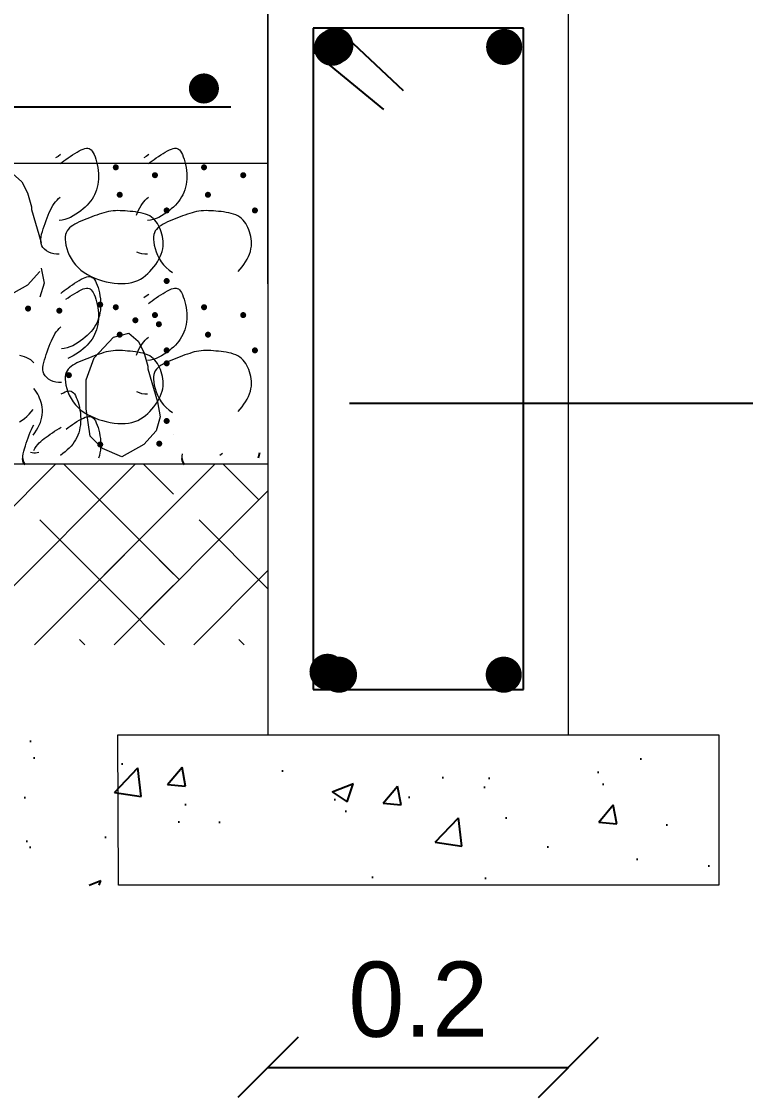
# Model space of a CAD drawing. Extents: x -6361 to -6309, y 575 to 701.
# Drawn here: x -6328.309 to -6325.901, y 651.516 to 655.094 of the extents above; entities that cross this region are included whole.
import ezdxf

# ---------------------------------------------------------------- set-up
doc = ezdxf.new("R2010")
doc.units = 0
doc.header["$MEASUREMENT"] = 0
doc.linetypes.add('CENTER', pattern=[2, 1.25, -0.25, 0.25, -0.25])
doc.layers.get('0').update_dxf_attribs({"linetype": 'CONTINUOUS'})
doc.layers.get('DEFPOINTS').update_dxf_attribs({"linetype": 'CONTINUOUS'})
for name, color, linetype in [('025', 7, 'CONTINUOUS'), ('04', 1, 'CONTINUOUS'), ('COLUMN', 2, 'CONTINUOUS'), ('HACTH', 8, 'CONTINUOUS'), ('HATCH', 250, 'CONTINUOUS'), ('SEC', 4, 'CONTINUOUS'), ('XWALL', 1, 'CONTINUOUS')]:
    doc.layers.add(name, color=color, linetype=linetype)
doc.dimstyles.new('mah', dxfattribs={"dimtxt": 0.25, "dimasz": 0.2, "dimexe": 0, "dimexo": 0.625, "dimgap": 0.1, "dimtad": 1, "dimlfac": 0.2, "dimrnd": 0.05, "dimzin": 9, "dimdsep": 46, "dimtxsty": 'Standard', "dimblk": 'OBLIQUE', "dimcen": 15, "dimse1": 1, "dimse2": 1, "dimclrd": 33, "dimclrt": 6, "dimazin": 0, "dimtfac": 1, "dimtofl": 0, "dimtmove": 0, "dimatfit": 3, "dimldrblk": 'OBLIQUE', "dimfxl": 0, "dimtolj": 1, "dimtzin": 0, "dimarcsym": 0})

# ---------------------------------------------------------------- blocks, each defined once
blk = doc.blocks.new('_OBLIQUE')
at = {"color": 0, "linetype": 'ByBlock'}
blk.add_line((-0.5, -0.5), (0.5, 0.5), dxfattribs=at)
blk = doc.blocks.new('*D30')
at = {"layer": 'COLUMN', "color": 33, "linetype": 'Continuous', "lineweight": -2, "ltscale": 0.1, "transparency": 16777216}
blk.add_line((-6327.4894, 651.6162), (-6326.4894, 651.6162), dxfattribs=at)
at = {"layer": 'DEFPOINTS', "color": 0, "linetype": 'Continuous', "ltscale": 0.1, "transparency": 16777216}
for p in [(-6327.4894, 652.9776), (-6326.4894, 652.9776), (-6326.4894, 651.6162)]:
    blk.add_point(p, dxfattribs=at)
at = {"layer": 'COLUMN', "color": 33, "linetype": 'Continuous', "lineweight": -2, "ltscale": 0.1, "transparency": 16777216, "xscale": 0.2, "yscale": 0.2, "zscale": 0.2, "rotation": 180}
blk.add_blockref('_OBLIQUE', (-6327.4894, 651.6162), dxfattribs=at)
at = {"layer": 'COLUMN', "color": 33, "linetype": 'Continuous', "lineweight": -2, "ltscale": 0.1, "transparency": 16777216, "xscale": 0.2, "yscale": 0.2, "zscale": 0.2}
blk.add_blockref('_OBLIQUE', (-6326.4894, 651.6162), dxfattribs=at)
at = {"layer": 'COLUMN', "color": 6, "linetype": 'Continuous', "ltscale": 0.1, "transparency": 16777216, "insert": (-6326.9894, 651.8412), "char_height": 0.25, "attachment_point": 5}
blk.add_mtext('\\A1;0.2', dxfattribs=at)

msp = doc.modelspace()

# ---------------------------------------------------------------- hatches: boundary and pattern name
at = {"layer": 'HATCH'}
h = msp.add_hatch(dxfattribs=at)
h.set_pattern_fill('AR-CONC', color=256, scale=0.1, style=0)
h.set_pattern_definition([(50, (-6417.8083, 631.5671), (0.71726, -0.062752), [0.075, -0.825]), (355, (-6417.8083, 631.5671), (-0.1387513, 0.752192), [0.06, -0.66]), (100.4514, (-6417.74854, 631.56186), (0.5785094, 0.6894395), [0.06374, -0.701142]), (46.1842, (-6417.8083, 631.7671), (1.067241, -0.165519), [0.1125, -1.2375]), (96.6356, (-6417.7194, 631.7533), (0.934663, 0.974118), [0.09561, -1.051713]), (351.1842, (-6417.8083, 631.7671), (0.934662, 0.974119), [0.09, -0.99]), (21, (-6417.7083, 631.7171), (0.596907, -0.402619), [0.075, -0.825]), (326, (-6417.7083, 631.7171), (0.2433153, 0.72515), [0.06, -0.66]), (71.4514, (-6417.6586, 631.68354), (0.8402226, 0.3225305), [0.06374, -0.701142]), (37.5, (-6417.8083, 631.5671), (0.01215986, 0.33289385), [0, -0.652, 0, -0.67, 0, -0.6625]), (7.5, (-6417.8083, 631.5671), (0.2630695, 0.3944117), [0, -0.382, 0, -0.637, 0, -0.2525]), (327.5, (-6418.0313, 631.5671), (0.5338224, -0.0225549), [0, -0.25, 0, -0.78, 0, -1.035]), (317.5, (-6418.1313, 631.5671), (0.5831862, 0.100105), [0, -0.325, 0, -0.518, 0, -0.735])])
h.paths.add_polyline_path([(-6328.4894, 652.7223), (-6328.4866, 652.2223), (-6325.9894, 652.2223), (-6325.9894, 652.7223)])

# ---------------------------------------------------------------- linework, layer by layer
at = {"layer": '025'}
for p, q in [((-6327.3394, 655.0723), (-6327.3394, 652.8723)), ((-6326.6394, 655.0723), (-6327.3394, 655.0723)), ((-6327.2615, 655.0726), (-6327.0397, 654.8646)), ((-6326.6394, 652.8723), (-6326.6394, 655.0723)), ((-6327.3354, 654.9905), (-6327.1054, 654.8017)), ((-6327.6127, 654.8094), (-6331.1534, 654.8094)), ((-6322.1633, 653.8237), (-6327.2187, 653.8237)), ((-6327.3394, 652.8723), (-6326.6394, 652.8723))]:
    msp.add_line(p, q, dxfattribs=at)
for points, const_width in [([(-6327.2463, 655.0066, -1), (-6327.3063, 655.0066, -1)], 0.06), ([(-6327.2353, 655.0135, -1), (-6327.2953, 655.0135, -1)], 0.06), ([(-6326.6736, 655.0094, -1), (-6326.7336, 655.0094, -1)], 0.06), ([(-6327.7276, 654.8713, 1), (-6327.6776, 654.8713, 1)], 0.05), ([(-6327.2613, 652.9316, -1), (-6327.3213, 652.9316, -1)], 0.06), ([(-6327.223, 652.922, -1), (-6327.283, 652.922, -1)], 0.06), ([(-6326.675, 652.922, -1), (-6326.735, 652.922, -1)], 0.06)]:
    msp.add_lwpolyline(points, format="xyb", close=True, dxfattribs=dict(at, const_width=const_width))
at = {"layer": '04', "lineweight": 13}
for p, q in [((-6327.4894, 654.2217), (-6327.4894, 661.6372)), ((-6326.4894, 654.2223), (-6326.4894, 661.6378)), ((-6327.4894, 655.2217), (-6327.4894, 652.7217)), ((-6326.4894, 652.7223), (-6326.4894, 655.2223)), ((-6327.4894, 654.6217), (-6332.0034, 654.6217)), ((-6327.4894, 653.6217), (-6331.0853, 653.6217)), ((-6327.9894, 652.7223), (-6325.9894, 652.7223)), ((-6327.9866, 652.2223), (-6327.9894, 652.7223)), ((-6325.9894, 652.7223), (-6325.9894, 652.2223)), ((-6325.9894, 652.2223), (-6327.9866, 652.2223))]:
    msp.add_line(p, q, dxfattribs=at)
at = {"layer": 'HACTH', "lineweight": 13}
for p, q in [((-6328.1107, 654.6671), (-6328.1044, 654.6698)), ((-6328.1044, 654.6698), (-6328.0987, 654.6717)), ((-6328.0987, 654.6717), (-6328.0936, 654.6727)), ((-6328.0936, 654.6727), (-6328.089, 654.6727)), ((-6328.089, 654.6727), (-6328.0848, 654.6718)), ((-6328.0848, 654.6718), (-6328.0809, 654.6698)), ((-6328.0809, 654.6698), (-6328.0774, 654.6668)), ((-6327.8171, 654.6671), (-6327.8108, 654.6698)), ((-6327.8108, 654.6698), (-6327.8051, 654.6717)), ((-6327.8051, 654.6717), (-6327.8, 654.6727)), ((-6327.8, 654.6727), (-6327.7953, 654.6727)), ((-6327.7953, 654.6727), (-6327.7911, 654.6718)), ((-6327.7911, 654.6718), (-6327.7873, 654.6698)), ((-6327.7873, 654.6698), (-6327.7837, 654.6668)), ((-6328.1879, 654.6456), (-6328.1966, 654.6403)), ((-6328.1795, 654.6513), (-6328.1879, 654.6456)), ((-6328.1683, 654.6307), (-6328.1617, 654.6355)), ((-6328.1617, 654.6355), (-6328.1546, 654.6405)), ((-6328.1546, 654.6405), (-6328.1472, 654.6455)), ((-6328.1472, 654.6455), (-6328.1397, 654.6505)), ((-6328.1397, 654.6505), (-6328.1322, 654.6553)), ((-6328.1322, 654.6553), (-6328.1247, 654.6597)), ((-6328.1247, 654.6597), (-6328.1175, 654.6637)), ((-6328.1175, 654.6637), (-6328.1107, 654.6671)), ((-6328.0774, 654.6668), (-6328.074, 654.6628)), ((-6328.074, 654.6628), (-6328.0708, 654.6576)), ((-6328.0708, 654.6576), (-6328.0677, 654.6514)), ((-6328.0677, 654.6514), (-6328.0648, 654.6441)), ((-6328.0648, 654.6441), (-6328.062, 654.636)), ((-6328.062, 654.636), (-6328.0595, 654.6273)), ((-6327.8943, 654.6456), (-6327.903, 654.6403)), ((-6327.8859, 654.6513), (-6327.8943, 654.6456)), ((-6327.8747, 654.6307), (-6327.8681, 654.6355)), ((-6327.8681, 654.6355), (-6327.861, 654.6405)), ((-6327.861, 654.6405), (-6327.8536, 654.6455)), ((-6327.8536, 654.6455), (-6327.8461, 654.6505)), ((-6327.8461, 654.6505), (-6327.8386, 654.6553)), ((-6327.8386, 654.6553), (-6327.8311, 654.6597)), ((-6327.8311, 654.6597), (-6327.8239, 654.6637)), ((-6327.8239, 654.6637), (-6327.8171, 654.6671)), ((-6327.7837, 654.6668), (-6327.7804, 654.6628)), ((-6327.7804, 654.6628), (-6327.7772, 654.6576)), ((-6327.7772, 654.6576), (-6327.7741, 654.6514)), ((-6327.7741, 654.6514), (-6327.7711, 654.6441)), ((-6327.7711, 654.6441), (-6327.7684, 654.636)), ((-6327.7684, 654.636), (-6327.7659, 654.6273)), ((-6328.1805, 654.6214), (-6328.1746, 654.6261)), ((-6328.1746, 654.6261), (-6328.1683, 654.6307)), ((-6328.0595, 654.6273), (-6328.0573, 654.6181)), ((-6328.0573, 654.6181), (-6328.0555, 654.6085)), ((-6328.0555, 654.6085), (-6328.0541, 654.5987)), ((-6328.0541, 654.5987), (-6328.0533, 654.589)), ((-6327.8869, 654.6214), (-6327.881, 654.6261)), ((-6327.881, 654.6261), (-6327.8747, 654.6307)), ((-6327.7659, 654.6273), (-6327.7637, 654.6181)), ((-6327.7637, 654.6181), (-6327.7619, 654.6085)), ((-6327.7619, 654.6085), (-6327.7605, 654.5987)), ((-6327.7605, 654.5987), (-6327.7597, 654.589)), ((-6328.34, 654.5881), (-6328.3079, 654.5606)), ((-6328.0533, 654.5698), (-6328.0541, 654.5606)), ((-6328.0533, 654.589), (-6328.053, 654.5793)), ((-6328.053, 654.5793), (-6328.0533, 654.5698)), ((-6327.7596, 654.5698), (-6327.7605, 654.5606)), ((-6327.7597, 654.589), (-6327.7594, 654.5793)), ((-6327.7594, 654.5793), (-6327.7596, 654.5698)), ((-6328.3079, 654.5606), (-6328.2896, 654.524)), ((-6328.0628, 654.5259), (-6328.0662, 654.518)), ((-6328.0598, 654.5342), (-6328.0628, 654.5259)), ((-6328.0574, 654.5427), (-6328.0598, 654.5342)), ((-6328.0555, 654.5515), (-6328.0574, 654.5427)), ((-6328.0541, 654.5606), (-6328.0555, 654.5515)), ((-6327.7692, 654.5259), (-6327.7726, 654.518)), ((-6327.7662, 654.5342), (-6327.7692, 654.5259)), ((-6327.7638, 654.5427), (-6327.7662, 654.5342)), ((-6327.7618, 654.5515), (-6327.7638, 654.5427)), ((-6327.7605, 654.5606), (-6327.7618, 654.5515)), ((-6328.2896, 654.524), (-6328.2759, 654.4782)), ((-6328.2008, 654.4886), (-6328.1961, 654.4945)), ((-6328.1961, 654.4945), (-6328.1912, 654.5)), ((-6328.1912, 654.5), (-6328.186, 654.505)), ((-6328.186, 654.505), (-6328.1805, 654.5099)), ((-6328.0851, 654.4896), (-6328.0911, 654.4831)), ((-6328.0797, 654.4963), (-6328.0851, 654.4896)), ((-6328.0747, 654.5033), (-6328.0797, 654.4963)), ((-6328.0702, 654.5105), (-6328.0747, 654.5033)), ((-6328.0662, 654.518), (-6328.0702, 654.5105)), ((-6327.9072, 654.4886), (-6327.9025, 654.4945)), ((-6327.9025, 654.4945), (-6327.8976, 654.5)), ((-6327.8976, 654.5), (-6327.8924, 654.505)), ((-6327.8924, 654.505), (-6327.8869, 654.5099)), ((-6327.7915, 654.4896), (-6327.7975, 654.4831)), ((-6327.786, 654.4963), (-6327.7915, 654.4896)), ((-6327.7811, 654.5033), (-6327.786, 654.4963)), ((-6327.7766, 654.5105), (-6327.7811, 654.5033)), ((-6327.7726, 654.518), (-6327.7766, 654.5105)), ((-6328.2759, 654.4782), (-6328.2759, 654.4691)), ((-6328.2759, 654.4691), (-6328.2438, 654.3592)), ((-6328.2208, 654.45), (-6328.2172, 654.4587)), ((-6328.2172, 654.4587), (-6328.2134, 654.467)), ((-6328.2134, 654.467), (-6328.2094, 654.4749)), ((-6328.2094, 654.4749), (-6328.2052, 654.4821)), ((-6328.2052, 654.4821), (-6328.2008, 654.4886)), ((-6328.12, 654.4587), (-6328.1284, 654.453)), ((-6328.112, 654.4646), (-6328.12, 654.4587)), ((-6328.1046, 654.4707), (-6328.112, 654.4646)), ((-6328.0976, 654.4768), (-6328.1046, 654.4707)), ((-6328.0911, 654.4831), (-6328.0976, 654.4768)), ((-6328.0435, 654.4558), (-6328.0513, 654.4532)), ((-6328.0358, 654.4582), (-6328.0435, 654.4558)), ((-6328.0281, 654.4603), (-6328.0358, 654.4582)), ((-6328.0205, 654.462), (-6328.0281, 654.4603)), ((-6328.0128, 654.4634), (-6328.0205, 654.462)), ((-6328.005, 654.4643), (-6328.0128, 654.4634)), ((-6327.9972, 654.4649), (-6328.005, 654.4643)), ((-6327.9892, 654.4651), (-6327.9972, 654.4649)), ((-6327.9812, 654.465), (-6327.9892, 654.4651)), ((-6327.973, 654.4647), (-6327.9812, 654.465)), ((-6327.9648, 654.4641), (-6327.973, 654.4647)), ((-6327.9564, 654.4634), (-6327.9648, 654.4641)), ((-6327.9479, 654.4626), (-6327.9564, 654.4634)), ((-6327.9392, 654.4617), (-6327.9479, 654.4626)), ((-6327.9305, 654.4606), (-6327.9392, 654.4617)), ((-6327.9219, 654.4594), (-6327.9305, 654.4606)), ((-6327.9272, 654.45), (-6327.9236, 654.4587)), ((-6327.9236, 654.4587), (-6327.9197, 654.467)), ((-6327.9134, 654.4578), (-6327.9219, 654.4594)), ((-6327.9197, 654.467), (-6327.9158, 654.4749)), ((-6327.9158, 654.4749), (-6327.9116, 654.4821)), ((-6327.9052, 654.4559), (-6327.9134, 654.4578)), ((-6327.9116, 654.4821), (-6327.9072, 654.4886)), ((-6327.8973, 654.4536), (-6327.9052, 654.4559)), ((-6327.8899, 654.4508), (-6327.8973, 654.4536)), ((-6327.8264, 654.4587), (-6327.8348, 654.453)), ((-6327.8184, 654.4646), (-6327.8264, 654.4587)), ((-6327.811, 654.4707), (-6327.8184, 654.4646)), ((-6327.804, 654.4768), (-6327.811, 654.4707)), ((-6327.7975, 654.4831), (-6327.804, 654.4768)), ((-6327.7499, 654.4558), (-6327.7577, 654.4532)), ((-6327.7422, 654.4582), (-6327.7499, 654.4558)), ((-6327.7345, 654.4603), (-6327.7422, 654.4582)), ((-6327.7269, 654.462), (-6327.7345, 654.4603)), ((-6327.7192, 654.4634), (-6327.7269, 654.462)), ((-6327.7114, 654.4643), (-6327.7192, 654.4634)), ((-6327.7035, 654.4649), (-6327.7114, 654.4643)), ((-6327.6956, 654.4651), (-6327.7035, 654.4649)), ((-6327.6876, 654.465), (-6327.6956, 654.4651)), ((-6327.6794, 654.4647), (-6327.6876, 654.465)), ((-6327.6712, 654.4641), (-6327.6794, 654.4647)), ((-6327.6628, 654.4634), (-6327.6712, 654.4641)), ((-6327.6543, 654.4626), (-6327.6628, 654.4634)), ((-6327.6456, 654.4617), (-6327.6543, 654.4626)), ((-6327.6369, 654.4606), (-6327.6456, 654.4617)), ((-6327.6283, 654.4594), (-6327.6369, 654.4606)), ((-6327.6198, 654.4578), (-6327.6283, 654.4594)), ((-6327.6116, 654.4559), (-6327.6198, 654.4578)), ((-6327.6037, 654.4536), (-6327.6116, 654.4559)), ((-6327.5963, 654.4508), (-6327.6037, 654.4536)), ((-6328.2342, 654.4134), (-6328.231, 654.4226)), ((-6328.231, 654.4226), (-6328.2277, 654.4319)), ((-6328.2277, 654.4319), (-6328.2243, 654.441)), ((-6328.2243, 654.441), (-6328.2208, 654.45)), ((-6328.1743, 654.433), (-6328.1838, 654.4318)), ((-6328.1649, 654.4353), (-6328.1743, 654.433)), ((-6328.1555, 654.4387), (-6328.1649, 654.4353)), ((-6328.1462, 654.4428), (-6328.1555, 654.4387)), ((-6328.1372, 654.4476), (-6328.1462, 654.4428)), ((-6328.1321, 654.42), (-6328.1387, 654.4161)), ((-6328.1284, 654.453), (-6328.1372, 654.4476)), ((-6328.1249, 654.4238), (-6328.1321, 654.42)), ((-6328.1171, 654.4275), (-6328.1249, 654.4238)), ((-6328.109, 654.431), (-6328.1171, 654.4275)), ((-6328.1007, 654.4345), (-6328.109, 654.431)), ((-6328.0922, 654.4378), (-6328.1007, 654.4345)), ((-6328.0838, 654.4411), (-6328.0922, 654.4378)), ((-6328.0754, 654.4443), (-6328.0838, 654.4411)), ((-6328.0672, 654.4474), (-6328.0754, 654.4443)), ((-6328.0591, 654.4504), (-6328.0672, 654.4474)), ((-6328.0513, 654.4532), (-6328.0591, 654.4504)), ((-6327.8807, 654.433), (-6327.8902, 654.4318)), ((-6327.883, 654.4473), (-6327.8899, 654.4508)), ((-6327.8767, 654.4433), (-6327.883, 654.4473)), ((-6327.8713, 654.4353), (-6327.8807, 654.433)), ((-6327.871, 654.4387), (-6327.8767, 654.4433)), ((-6327.8619, 654.4387), (-6327.8713, 654.4353)), ((-6327.8659, 654.4335), (-6327.871, 654.4387)), ((-6327.8613, 654.4279), (-6327.8659, 654.4335)), ((-6327.8526, 654.4428), (-6327.8619, 654.4387)), ((-6327.8572, 654.4218), (-6327.8613, 654.4279)), ((-6327.8535, 654.4154), (-6327.8572, 654.4218)), ((-6327.8436, 654.4476), (-6327.8526, 654.4428)), ((-6327.8385, 654.42), (-6327.8451, 654.4161)), ((-6327.8348, 654.453), (-6327.8436, 654.4476)), ((-6327.8312, 654.4238), (-6327.8385, 654.42)), ((-6327.8235, 654.4275), (-6327.8312, 654.4238)), ((-6327.8154, 654.431), (-6327.8235, 654.4275)), ((-6327.8071, 654.4345), (-6327.8154, 654.431)), ((-6327.7986, 654.4378), (-6327.8071, 654.4345)), ((-6327.7901, 654.4411), (-6327.7986, 654.4378)), ((-6327.7818, 654.4443), (-6327.7901, 654.4411)), ((-6327.7736, 654.4474), (-6327.7818, 654.4443)), ((-6327.7655, 654.4504), (-6327.7736, 654.4474)), ((-6327.7577, 654.4532), (-6327.7655, 654.4504)), ((-6327.5894, 654.4473), (-6327.5963, 654.4508)), ((-6327.5831, 654.4433), (-6327.5894, 654.4473)), ((-6327.5774, 654.4387), (-6327.5831, 654.4433)), ((-6327.5723, 654.4335), (-6327.5774, 654.4387)), ((-6327.5677, 654.4279), (-6327.5723, 654.4335)), ((-6327.5636, 654.4218), (-6327.5677, 654.4279)), ((-6327.5599, 654.4154), (-6327.5636, 654.4218)), ((-6328.2443, 654.3784), (-6328.2425, 654.3868)), ((-6328.2425, 654.3868), (-6328.2401, 654.3954)), ((-6328.2401, 654.3954), (-6328.2373, 654.4043)), ((-6328.2373, 654.4043), (-6328.2342, 654.4134)), ((-6328.1627, 654.3853), (-6328.1637, 654.3779)), ((-6328.1607, 654.3918), (-6328.1627, 654.3853)), ((-6328.1579, 654.3977), (-6328.1607, 654.3918)), ((-6328.1543, 654.4029), (-6328.1579, 654.3977)), ((-6328.1499, 654.4076), (-6328.1543, 654.4029)), ((-6328.1447, 654.412), (-6328.1499, 654.4076)), ((-6328.1387, 654.4161), (-6328.1447, 654.412)), ((-6327.8691, 654.3853), (-6327.8701, 654.3779)), ((-6327.8671, 654.3918), (-6327.8691, 654.3853)), ((-6327.8643, 654.3977), (-6327.8671, 654.3918)), ((-6327.8607, 654.4029), (-6327.8643, 654.3977)), ((-6327.8562, 654.4076), (-6327.8607, 654.4029)), ((-6327.851, 654.412), (-6327.8562, 654.4076)), ((-6327.8501, 654.4086), (-6327.8535, 654.4154)), ((-6327.8451, 654.4161), (-6327.851, 654.412)), ((-6327.8471, 654.4016), (-6327.8501, 654.4086)), ((-6327.8444, 654.3943), (-6327.8471, 654.4016)), ((-6327.8421, 654.3869), (-6327.8444, 654.3943)), ((-6327.8401, 654.3792), (-6327.8421, 654.3869)), ((-6327.5565, 654.4086), (-6327.5599, 654.4154)), ((-6327.5535, 654.4016), (-6327.5565, 654.4086)), ((-6327.5508, 654.3943), (-6327.5535, 654.4016)), ((-6327.5484, 654.3869), (-6327.5508, 654.3943)), ((-6327.5465, 654.3792), (-6327.5484, 654.3869)), ((-6328.2454, 654.3627), (-6328.2453, 654.3703)), ((-6328.2442, 654.3554), (-6328.2454, 654.3627)), ((-6328.2453, 654.3703), (-6328.2443, 654.3784)), ((-6328.2418, 654.3486), (-6328.2442, 654.3554)), ((-6328.238, 654.3422), (-6328.2418, 654.3486)), ((-6328.1637, 654.3779), (-6328.1639, 654.3695)), ((-6328.1639, 654.3695), (-6328.1632, 654.3602)), ((-6328.1632, 654.3602), (-6328.1615, 654.35)), ((-6328.1615, 654.35), (-6328.1588, 654.3392)), ((-6327.8701, 654.3779), (-6327.8703, 654.3695)), ((-6327.8703, 654.3695), (-6327.8696, 654.3602)), ((-6327.8696, 654.3602), (-6327.8678, 654.35)), ((-6327.8678, 654.35), (-6327.8652, 654.3392)), ((-6327.8387, 654.3713), (-6327.8401, 654.3792)), ((-6327.8395, 654.3383), (-6327.8382, 654.3468)), ((-6327.8379, 654.3633), (-6327.8387, 654.3713)), ((-6327.8382, 654.3468), (-6327.8377, 654.3551)), ((-6327.8377, 654.3551), (-6327.8379, 654.3633)), ((-6327.5451, 654.3713), (-6327.5465, 654.3792)), ((-6327.5459, 654.3383), (-6327.5446, 654.3468)), ((-6327.5443, 654.3633), (-6327.5451, 654.3713)), ((-6327.5446, 654.3468), (-6327.5441, 654.3551)), ((-6327.5441, 654.3551), (-6327.5443, 654.3633)), ((-6328.2328, 654.3365), (-6328.238, 654.3422)), ((-6328.2264, 654.3315), (-6328.2328, 654.3365)), ((-6328.2191, 654.3273), (-6328.2264, 654.3315)), ((-6328.211, 654.324), (-6328.2191, 654.3273)), ((-6328.2023, 654.3216), (-6328.211, 654.324)), ((-6328.1932, 654.3204), (-6328.2023, 654.3216)), ((-6328.1838, 654.3203), (-6328.1932, 654.3204)), ((-6328.1588, 654.3392), (-6328.1551, 654.328)), ((-6328.1551, 654.328), (-6328.1505, 654.3168)), ((-6328.1505, 654.3168), (-6328.1448, 654.3057)), ((-6327.9174, 654.324), (-6327.9255, 654.3273)), ((-6327.9087, 654.3216), (-6327.9174, 654.324)), ((-6327.8996, 654.3204), (-6327.9087, 654.3216)), ((-6327.8902, 654.3203), (-6327.8996, 654.3204)), ((-6327.8652, 654.3392), (-6327.8615, 654.328)), ((-6327.8615, 654.328), (-6327.8569, 654.3168)), ((-6327.8569, 654.3168), (-6327.8512, 654.3057)), ((-6327.8525, 654.3034), (-6327.8482, 654.3121)), ((-6327.8482, 654.3121), (-6327.8445, 654.3209)), ((-6327.8445, 654.3209), (-6327.8416, 654.3296)), ((-6327.8416, 654.3296), (-6327.8395, 654.3383)), ((-6327.5589, 654.3034), (-6327.5546, 654.3121)), ((-6327.5546, 654.3121), (-6327.5509, 654.3209)), ((-6327.5509, 654.3209), (-6327.548, 654.3296)), ((-6327.548, 654.3296), (-6327.5459, 654.3383)), ((-6328.1448, 654.3057), (-6328.1381, 654.295)), ((-6328.1381, 654.295), (-6328.1303, 654.2849)), ((-6328.1303, 654.2849), (-6328.1215, 654.2756)), ((-6328.1215, 654.2756), (-6328.1117, 654.2671)), ((-6327.8754, 654.2704), (-6327.869, 654.2782)), ((-6327.869, 654.2782), (-6327.863, 654.2864)), ((-6327.863, 654.2864), (-6327.8575, 654.2949)), ((-6327.8575, 654.2949), (-6327.8525, 654.3034)), ((-6327.8512, 654.3057), (-6327.8445, 654.295)), ((-6327.8445, 654.295), (-6327.8367, 654.2849)), ((-6327.8367, 654.2849), (-6327.8279, 654.2756)), ((-6327.8279, 654.2756), (-6327.8181, 654.2671)), ((-6327.5817, 654.2704), (-6327.5753, 654.2782)), ((-6327.5753, 654.2782), (-6327.5694, 654.2864)), ((-6327.5694, 654.2864), (-6327.5639, 654.2949)), ((-6327.5639, 654.2949), (-6327.5589, 654.3034)), ((-6328.2484, 654.2631), (-6328.2896, 654.2173)), ((-6328.2438, 654.2737), (-6328.2346, 654.2234)), ((-6328.1117, 654.2671), (-6328.1012, 654.2594)), ((-6328.1105, 654.2371), (-6328.1037, 654.2405)), ((-6328.1037, 654.2405), (-6328.0974, 654.2432)), ((-6328.1012, 654.2594), (-6328.0899, 654.2525)), ((-6328.0974, 654.2432), (-6328.0917, 654.2451)), ((-6328.0917, 654.2451), (-6328.0865, 654.246)), ((-6328.0899, 654.2525), (-6328.078, 654.2464)), ((-6328.0865, 654.246), (-6328.0819, 654.246)), ((-6328.0819, 654.246), (-6328.0777, 654.2451)), ((-6328.078, 654.2464), (-6328.0657, 654.241)), ((-6328.0777, 654.2451), (-6328.0739, 654.2432)), ((-6328.0739, 654.2432), (-6328.0703, 654.2402)), ((-6328.0703, 654.2402), (-6328.067, 654.2361)), ((-6328.0657, 654.241), (-6328.0531, 654.2363)), ((-6327.9135, 654.2377), (-6327.9049, 654.2431)), ((-6327.9049, 654.2431), (-6327.8969, 654.2491)), ((-6327.8969, 654.2491), (-6327.8893, 654.2557)), ((-6327.8893, 654.2557), (-6327.8821, 654.2628)), ((-6327.8821, 654.2628), (-6327.8754, 654.2704)), ((-6327.8181, 654.2671), (-6327.8075, 654.2594)), ((-6327.5885, 654.2628), (-6327.5817, 654.2704)), ((-6328.2896, 654.2173), (-6328.3629, 654.1761)), ((-6328.2346, 654.2234), (-6328.2484, 654.1776)), ((-6328.1675, 654.1994), (-6328.1613, 654.2041)), ((-6328.1613, 654.2041), (-6328.1546, 654.2089)), ((-6328.1546, 654.2089), (-6328.1476, 654.2138)), ((-6328.1476, 654.2138), (-6328.1402, 654.2188)), ((-6328.1402, 654.2188), (-6328.1327, 654.2238)), ((-6328.1327, 654.2238), (-6328.1251, 654.2286)), ((-6328.1251, 654.2286), (-6328.1177, 654.2331)), ((-6328.1177, 654.2331), (-6328.1105, 654.2371)), ((-6328.1107, 654.202), (-6328.1044, 654.2047)), ((-6328.1044, 654.2047), (-6328.0987, 654.2065)), ((-6328.0987, 654.2065), (-6328.0936, 654.2075)), ((-6328.0936, 654.2075), (-6328.089, 654.2075)), ((-6328.089, 654.2075), (-6328.0848, 654.2066)), ((-6328.0848, 654.2066), (-6328.0809, 654.2046)), ((-6328.0809, 654.2046), (-6328.0774, 654.2016)), ((-6328.067, 654.2361), (-6328.0638, 654.231)), ((-6328.0638, 654.231), (-6328.0607, 654.2247)), ((-6328.0607, 654.2247), (-6328.0577, 654.2175)), ((-6328.0577, 654.2175), (-6328.0549, 654.2094)), ((-6328.0549, 654.2094), (-6328.0524, 654.2007)), ((-6328.0531, 654.2363), (-6328.0402, 654.2322)), ((-6328.0402, 654.2322), (-6328.0273, 654.2288)), ((-6328.0273, 654.2288), (-6328.0145, 654.2261)), ((-6328.0145, 654.2261), (-6328.0017, 654.2241)), ((-6328.0017, 654.2241), (-6327.9891, 654.2229)), ((-6327.9891, 654.2229), (-6327.9768, 654.2224)), ((-6327.9768, 654.2224), (-6327.9649, 654.2228)), ((-6327.9649, 654.2228), (-6327.9534, 654.224)), ((-6327.9534, 654.224), (-6327.9425, 654.2261)), ((-6327.9425, 654.2261), (-6327.9323, 654.2291)), ((-6327.9323, 654.2291), (-6327.9226, 654.233)), ((-6327.9226, 654.233), (-6327.9135, 654.2377)), ((-6327.8171, 654.202), (-6327.8108, 654.2047)), ((-6327.8108, 654.2047), (-6327.8051, 654.2065)), ((-6327.8051, 654.2065), (-6327.8, 654.2075)), ((-6327.8, 654.2075), (-6327.7953, 654.2075)), ((-6327.7953, 654.2075), (-6327.7911, 654.2066)), ((-6327.7911, 654.2066), (-6327.7873, 654.2046)), ((-6327.7873, 654.2046), (-6327.7837, 654.2016)), ((-6328.179, 654.1899), (-6328.1734, 654.1947)), ((-6328.1734, 654.1947), (-6328.1675, 654.1994)), ((-6328.1617, 654.1703), (-6328.1546, 654.1753)), ((-6328.1546, 654.1753), (-6328.1472, 654.1803)), ((-6328.1472, 654.1803), (-6328.1397, 654.1853)), ((-6328.1397, 654.1853), (-6328.1322, 654.1901)), ((-6328.1322, 654.1901), (-6328.1247, 654.1945)), ((-6328.1247, 654.1945), (-6328.1175, 654.1985)), ((-6328.1175, 654.1985), (-6328.1107, 654.202)), ((-6328.0774, 654.2016), (-6328.074, 654.1976)), ((-6328.074, 654.1976), (-6328.0708, 654.1924)), ((-6328.0708, 654.1924), (-6328.0677, 654.1862)), ((-6328.0677, 654.1862), (-6328.0648, 654.1789)), ((-6328.0648, 654.1789), (-6328.062, 654.1709)), ((-6328.062, 654.1709), (-6328.0595, 654.1621)), ((-6328.0524, 654.2007), (-6328.0502, 654.1914)), ((-6328.0502, 654.1914), (-6328.0484, 654.1819)), ((-6328.0484, 654.1819), (-6328.0471, 654.1721)), ((-6328.0471, 654.1721), (-6328.0462, 654.1623)), ((-6327.8943, 654.1804), (-6327.903, 654.1751)), ((-6327.8859, 654.1862), (-6327.8943, 654.1804)), ((-6327.8747, 654.1655), (-6327.8681, 654.1703)), ((-6327.8681, 654.1703), (-6327.861, 654.1753)), ((-6327.861, 654.1753), (-6327.8536, 654.1803)), ((-6327.8536, 654.1803), (-6327.8461, 654.1853)), ((-6327.8461, 654.1853), (-6327.8386, 654.1901)), ((-6327.8386, 654.1901), (-6327.8311, 654.1945)), ((-6327.8311, 654.1945), (-6327.8239, 654.1985)), ((-6327.8239, 654.1985), (-6327.8171, 654.202)), ((-6327.7837, 654.2016), (-6327.7804, 654.1976)), ((-6327.7804, 654.1976), (-6327.7772, 654.1924)), ((-6327.7772, 654.1924), (-6327.7741, 654.1862)), ((-6327.7741, 654.1862), (-6327.7711, 654.1789)), ((-6327.7711, 654.1789), (-6327.7684, 654.1709)), ((-6327.7684, 654.1709), (-6327.7659, 654.1621)), ((-6328.0595, 654.1621), (-6328.0573, 654.1529)), ((-6328.0573, 654.1529), (-6328.0555, 654.1433)), ((-6328.0555, 654.1433), (-6328.0541, 654.1336)), ((-6328.0541, 654.1336), (-6328.0533, 654.1238)), ((-6328.047, 654.1339), (-6328.0484, 654.1249)), ((-6328.0462, 654.1432), (-6328.047, 654.1339)), ((-6328.0462, 654.1623), (-6328.0459, 654.1527)), ((-6328.0459, 654.1527), (-6328.0462, 654.1432)), ((-6327.8869, 654.1562), (-6327.881, 654.1609)), ((-6327.881, 654.1609), (-6327.8747, 654.1655)), ((-6327.7659, 654.1621), (-6327.7637, 654.1529)), ((-6327.7637, 654.1529), (-6327.7619, 654.1433)), ((-6327.7619, 654.1433), (-6327.7605, 654.1336)), ((-6327.7605, 654.1336), (-6327.7597, 654.1238)), ((-6328.0557, 654.0993), (-6328.0592, 654.0914)), ((-6328.0528, 654.1075), (-6328.0557, 654.0993)), ((-6328.0533, 654.1047), (-6328.0541, 654.0954)), ((-6328.0533, 654.1238), (-6328.053, 654.1141)), ((-6328.053, 654.1141), (-6328.0533, 654.1047)), ((-6328.0503, 654.116), (-6328.0528, 654.1075)), ((-6328.0484, 654.1249), (-6328.0503, 654.116)), ((-6327.7596, 654.1047), (-6327.7605, 654.0954)), ((-6327.7597, 654.1238), (-6327.7594, 654.1141)), ((-6327.7594, 654.1141), (-6327.7596, 654.1047)), ((-6328.1981, 654.0554), (-6328.1937, 654.0619)), ((-6328.1937, 654.0619), (-6328.1891, 654.0679)), ((-6328.1891, 654.0679), (-6328.1842, 654.0733)), ((-6328.1842, 654.0733), (-6328.179, 654.0784)), ((-6328.0781, 654.063), (-6328.0841, 654.0565)), ((-6328.0726, 654.0697), (-6328.0781, 654.063)), ((-6328.0676, 654.0766), (-6328.0726, 654.0697)), ((-6328.0632, 654.0838), (-6328.0676, 654.0766)), ((-6328.0628, 654.0607), (-6328.0662, 654.0528)), ((-6328.0592, 654.0914), (-6328.0632, 654.0838)), ((-6328.0598, 654.069), (-6328.0628, 654.0607)), ((-6328.0574, 654.0775), (-6328.0598, 654.069)), ((-6328.0555, 654.0863), (-6328.0574, 654.0775)), ((-6328.0541, 654.0954), (-6328.0555, 654.0863)), ((-6327.7692, 654.0607), (-6327.7726, 654.0528)), ((-6327.7662, 654.069), (-6327.7692, 654.0607)), ((-6327.7638, 654.0775), (-6327.7662, 654.069)), ((-6327.7618, 654.0863), (-6327.7638, 654.0775)), ((-6327.7605, 654.0954), (-6327.7618, 654.0863)), ((-6328.2138, 654.0234), (-6328.2101, 654.0321)), ((-6328.2101, 654.0321), (-6328.2063, 654.0404)), ((-6328.2063, 654.0404), (-6328.2023, 654.0482)), ((-6328.2023, 654.0482), (-6328.1981, 654.0554)), ((-6328.1214, 654.0263), (-6328.1301, 654.021)), ((-6328.113, 654.032), (-6328.1214, 654.0263)), ((-6328.105, 654.038), (-6328.113, 654.032)), ((-6328.0975, 654.044), (-6328.105, 654.038)), ((-6328.0905, 654.0502), (-6328.0975, 654.044)), ((-6328.0851, 654.0244), (-6328.0911, 654.0179)), ((-6328.0841, 654.0565), (-6328.0905, 654.0502)), ((-6328.0797, 654.0311), (-6328.0851, 654.0244)), ((-6328.0747, 654.0381), (-6328.0797, 654.0311)), ((-6328.0702, 654.0453), (-6328.0747, 654.0381)), ((-6328.0662, 654.0528), (-6328.0702, 654.0453)), ((-6328.0674, 653.9758), (-6328.0033, 654.0444)), ((-6328.0033, 654.0444), (-6327.9529, 654.0582)), ((-6327.9529, 654.0582), (-6327.9209, 654.0307)), ((-6327.9209, 654.0307), (-6327.9026, 653.9941)), ((-6327.9072, 654.0234), (-6327.9025, 654.0293)), ((-6327.9025, 654.0293), (-6327.8976, 654.0348)), ((-6327.8976, 654.0348), (-6327.8924, 654.0398)), ((-6327.8924, 654.0398), (-6327.8869, 654.0447)), ((-6327.7915, 654.0244), (-6327.7975, 654.0179)), ((-6327.786, 654.0311), (-6327.7915, 654.0244)), ((-6327.7811, 654.0381), (-6327.786, 654.0311)), ((-6327.7766, 654.0453), (-6327.7811, 654.0381)), ((-6327.7726, 654.0528), (-6327.7766, 654.0453)), ((-6328.2271, 653.9868), (-6328.224, 653.996)), ((-6328.224, 653.996), (-6328.2207, 654.0052)), ((-6328.2207, 654.0052), (-6328.2173, 654.0144)), ((-6328.2173, 654.0144), (-6328.2138, 654.0234)), ((-6328.1673, 654.0064), (-6328.1768, 654.0052)), ((-6328.1578, 654.0087), (-6328.1673, 654.0064)), ((-6328.1484, 654.012), (-6328.1578, 654.0087)), ((-6328.1392, 654.0161), (-6328.1484, 654.012)), ((-6328.1301, 654.021), (-6328.1392, 654.0161)), ((-6328.12, 653.9935), (-6328.1284, 653.9878)), ((-6328.112, 653.9994), (-6328.12, 653.9935)), ((-6328.1046, 654.0055), (-6328.112, 653.9994)), ((-6328.0976, 654.0116), (-6328.1046, 654.0055)), ((-6328.0911, 654.0179), (-6328.0976, 654.0116)), ((-6328.0435, 653.9906), (-6328.0513, 653.988)), ((-6328.0358, 653.993), (-6328.0435, 653.9906)), ((-6328.0281, 653.9951), (-6328.0358, 653.993)), ((-6328.0205, 653.9968), (-6328.0281, 653.9951)), ((-6328.0128, 653.9982), (-6328.0205, 653.9968)), ((-6328.005, 653.9991), (-6328.0128, 653.9982)), ((-6327.9972, 653.9997), (-6328.005, 653.9991)), ((-6327.9892, 653.9999), (-6327.9972, 653.9997)), ((-6327.9812, 653.9998), (-6327.9892, 653.9999)), ((-6327.973, 653.9995), (-6327.9812, 653.9998)), ((-6327.9648, 653.9989), (-6327.973, 653.9995)), ((-6327.9564, 653.9982), (-6327.9648, 653.9989)), ((-6327.9479, 653.9974), (-6327.9564, 653.9982)), ((-6327.9392, 653.9965), (-6327.9479, 653.9974)), ((-6327.9305, 653.9955), (-6327.9392, 653.9965)), ((-6327.9219, 653.9942), (-6327.9305, 653.9955)), ((-6327.9272, 653.9848), (-6327.9236, 653.9935)), ((-6327.9236, 653.9935), (-6327.9197, 654.0018)), ((-6327.9134, 653.9926), (-6327.9219, 653.9942)), ((-6327.9197, 654.0018), (-6327.9158, 654.0097)), ((-6327.9158, 654.0097), (-6327.9116, 654.0169)), ((-6327.9052, 653.9907), (-6327.9134, 653.9926)), ((-6327.9116, 654.0169), (-6327.9072, 654.0234)), ((-6327.8973, 653.9884), (-6327.9052, 653.9907)), ((-6327.9026, 653.9941), (-6327.8888, 653.9483)), ((-6327.8264, 653.9935), (-6327.8348, 653.9878)), ((-6327.8184, 653.9994), (-6327.8264, 653.9935)), ((-6327.811, 654.0055), (-6327.8184, 653.9994)), ((-6327.804, 654.0116), (-6327.811, 654.0055)), ((-6327.7975, 654.0179), (-6327.804, 654.0116)), ((-6327.7499, 653.9906), (-6327.7577, 653.988)), ((-6327.7422, 653.993), (-6327.7499, 653.9906)), ((-6327.7345, 653.9951), (-6327.7422, 653.993)), ((-6327.7269, 653.9968), (-6327.7345, 653.9951)), ((-6327.7192, 653.9982), (-6327.7269, 653.9968)), ((-6327.7114, 653.9991), (-6327.7192, 653.9982)), ((-6327.7035, 653.9997), (-6327.7114, 653.9991)), ((-6327.6956, 653.9999), (-6327.7035, 653.9997)), ((-6327.6876, 653.9998), (-6327.6956, 653.9999)), ((-6327.6794, 653.9995), (-6327.6876, 653.9998)), ((-6327.6712, 653.9989), (-6327.6794, 653.9995)), ((-6327.6628, 653.9982), (-6327.6712, 653.9989)), ((-6327.6543, 653.9974), (-6327.6628, 653.9982)), ((-6327.6456, 653.9965), (-6327.6543, 653.9974)), ((-6327.6369, 653.9955), (-6327.6456, 653.9965)), ((-6327.6283, 653.9942), (-6327.6369, 653.9955)), ((-6327.6198, 653.9926), (-6327.6283, 653.9942)), ((-6327.6116, 653.9907), (-6327.6198, 653.9926)), ((-6327.6037, 653.9884), (-6327.6116, 653.9907)), ((-6328.3074, 653.9812), (-6328.3156, 653.9831)), ((-6328.2995, 653.9789), (-6328.3074, 653.9812)), ((-6328.292, 653.9761), (-6328.2995, 653.9789)), ((-6328.2851, 653.9727), (-6328.292, 653.9761)), ((-6328.2789, 653.9686), (-6328.2851, 653.9727)), ((-6328.2732, 653.964), (-6328.2789, 653.9686)), ((-6328.2681, 653.9588), (-6328.2732, 653.964)), ((-6328.2373, 653.9518), (-6328.2355, 653.9601)), ((-6328.2355, 653.9601), (-6328.2331, 653.9688)), ((-6328.2331, 653.9688), (-6328.2302, 653.9777)), ((-6328.2302, 653.9777), (-6328.2271, 653.9868)), ((-6328.1462, 653.9776), (-6328.1555, 653.9735)), ((-6328.1372, 653.9824), (-6328.1462, 653.9776)), ((-6328.1321, 653.9548), (-6328.1387, 653.9509)), ((-6328.1284, 653.9878), (-6328.1372, 653.9824)), ((-6328.1249, 653.9586), (-6328.1321, 653.9548)), ((-6328.1171, 653.9623), (-6328.1249, 653.9586)), ((-6328.109, 653.9658), (-6328.1171, 653.9623)), ((-6328.1007, 653.9693), (-6328.109, 653.9658)), ((-6328.0922, 653.9727), (-6328.1007, 653.9693)), ((-6328.0949, 653.9025), (-6328.0674, 653.9758)), ((-6328.0838, 653.9759), (-6328.0922, 653.9727)), ((-6328.0754, 653.9791), (-6328.0838, 653.9759)), ((-6328.0672, 653.9822), (-6328.0754, 653.9791)), ((-6328.0591, 653.9852), (-6328.0672, 653.9822)), ((-6328.0513, 653.988), (-6328.0591, 653.9852)), ((-6327.8899, 653.9856), (-6327.8973, 653.9884)), ((-6327.8807, 653.9678), (-6327.8902, 653.9666)), ((-6327.883, 653.9822), (-6327.8899, 653.9856)), ((-6327.8767, 653.9781), (-6327.883, 653.9822)), ((-6327.8713, 653.9702), (-6327.8807, 653.9678)), ((-6327.871, 653.9735), (-6327.8767, 653.9781)), ((-6327.8619, 653.9735), (-6327.8713, 653.9702)), ((-6327.8659, 653.9683), (-6327.871, 653.9735)), ((-6327.8613, 653.9627), (-6327.8659, 653.9683)), ((-6327.8526, 653.9776), (-6327.8619, 653.9735)), ((-6327.8572, 653.9566), (-6327.8613, 653.9627)), ((-6327.8535, 653.9502), (-6327.8572, 653.9566)), ((-6327.8436, 653.9824), (-6327.8526, 653.9776)), ((-6327.8385, 653.9548), (-6327.8451, 653.9509)), ((-6327.8348, 653.9878), (-6327.8436, 653.9824)), ((-6327.8312, 653.9586), (-6327.8385, 653.9548)), ((-6327.8235, 653.9623), (-6327.8312, 653.9586)), ((-6327.8154, 653.9658), (-6327.8235, 653.9623)), ((-6327.8071, 653.9693), (-6327.8154, 653.9658)), ((-6327.7986, 653.9727), (-6327.8071, 653.9693)), ((-6327.7901, 653.9759), (-6327.7986, 653.9727)), ((-6327.7818, 653.9791), (-6327.7901, 653.9759)), ((-6327.7736, 653.9822), (-6327.7818, 653.9791)), ((-6327.7655, 653.9852), (-6327.7736, 653.9822)), ((-6327.7577, 653.988), (-6327.7655, 653.9852)), ((-6327.5963, 653.9856), (-6327.6037, 653.9884)), ((-6327.5894, 653.9822), (-6327.5963, 653.9856)), ((-6327.5831, 653.9781), (-6327.5894, 653.9822)), ((-6327.5774, 653.9735), (-6327.5831, 653.9781)), ((-6327.5723, 653.9683), (-6327.5774, 653.9735)), ((-6327.5677, 653.9627), (-6327.5723, 653.9683)), ((-6327.5636, 653.9566), (-6327.5677, 653.9627)), ((-6327.5599, 653.9502), (-6327.5636, 653.9566)), ((-6328.2383, 653.9437), (-6328.2373, 653.9518)), ((-6328.2383, 653.936), (-6328.2383, 653.9437)), ((-6328.2372, 653.9287), (-6328.2383, 653.936)), ((-6328.2348, 653.9219), (-6328.2372, 653.9287)), ((-6328.2309, 653.9156), (-6328.2348, 653.9219)), ((-6328.1627, 653.9201), (-6328.1637, 653.9127)), ((-6328.1607, 653.9266), (-6328.1627, 653.9201)), ((-6328.1579, 653.9325), (-6328.1607, 653.9266)), ((-6328.1543, 653.9377), (-6328.1579, 653.9325)), ((-6328.1499, 653.9424), (-6328.1543, 653.9377)), ((-6328.1447, 653.9468), (-6328.1499, 653.9424)), ((-6328.1387, 653.9509), (-6328.1447, 653.9468)), ((-6327.8888, 653.9483), (-6327.8888, 653.9392)), ((-6327.8888, 653.9392), (-6327.8568, 653.8293)), ((-6327.8691, 653.9201), (-6327.8701, 653.9127)), ((-6327.8671, 653.9266), (-6327.8691, 653.9201)), ((-6327.8643, 653.9325), (-6327.8671, 653.9266)), ((-6327.8607, 653.9377), (-6327.8643, 653.9325)), ((-6327.8562, 653.9424), (-6327.8607, 653.9377)), ((-6327.851, 653.9468), (-6327.8562, 653.9424)), ((-6327.8501, 653.9434), (-6327.8535, 653.9502)), ((-6327.8451, 653.9509), (-6327.851, 653.9468)), ((-6327.8471, 653.9364), (-6327.8501, 653.9434)), ((-6327.8444, 653.9291), (-6327.8471, 653.9364)), ((-6327.8421, 653.9217), (-6327.8444, 653.9291)), ((-6327.8401, 653.914), (-6327.8421, 653.9217)), ((-6327.5565, 653.9434), (-6327.5599, 653.9502)), ((-6327.5535, 653.9364), (-6327.5565, 653.9434)), ((-6327.5508, 653.9291), (-6327.5535, 653.9364)), ((-6327.5484, 653.9217), (-6327.5508, 653.9291)), ((-6327.5465, 653.914), (-6327.5484, 653.9217)), ((-6328.2257, 653.9099), (-6328.2309, 653.9156)), ((-6328.2194, 653.9049), (-6328.2257, 653.9099)), ((-6328.2121, 653.9006), (-6328.2194, 653.9049)), ((-6328.204, 653.8973), (-6328.2121, 653.9006)), ((-6328.1953, 653.895), (-6328.204, 653.8973)), ((-6328.1861, 653.8937), (-6328.1953, 653.895)), ((-6328.1768, 653.8937), (-6328.1861, 653.8937)), ((-6328.1637, 653.9127), (-6328.1639, 653.9043)), ((-6328.1639, 653.9043), (-6328.1632, 653.895)), ((-6328.1632, 653.895), (-6328.1615, 653.8848)), ((-6328.1615, 653.8848), (-6328.1588, 653.874)), ((-6328.0949, 653.8064), (-6328.0949, 653.9025)), ((-6327.8701, 653.9127), (-6327.8703, 653.9043)), ((-6327.8703, 653.9043), (-6327.8696, 653.895)), ((-6327.8696, 653.895), (-6327.8678, 653.8848)), ((-6327.8678, 653.8848), (-6327.8652, 653.874)), ((-6327.8387, 653.9062), (-6327.8401, 653.914)), ((-6327.8395, 653.8731), (-6327.8382, 653.8816)), ((-6327.8379, 653.8981), (-6327.8387, 653.9062)), ((-6327.8382, 653.8816), (-6327.8377, 653.8899)), ((-6327.8377, 653.8899), (-6327.8379, 653.8981)), ((-6327.5451, 653.9062), (-6327.5465, 653.914)), ((-6327.5459, 653.8731), (-6327.5446, 653.8816)), ((-6327.5443, 653.8981), (-6327.5451, 653.9062)), ((-6327.5446, 653.8816), (-6327.5441, 653.8899)), ((-6327.5441, 653.8899), (-6327.5443, 653.8981)), ((-6328.2635, 653.8677), (-6328.2681, 653.8734)), ((-6328.2593, 653.8617), (-6328.2635, 653.8677)), ((-6328.2556, 653.8552), (-6328.2593, 653.8617)), ((-6328.2523, 653.8484), (-6328.2556, 653.8552)), ((-6328.2493, 653.8414), (-6328.2523, 653.8484)), ((-6328.177, 653.8564), (-6328.1702, 653.8598)), ((-6328.1702, 653.8598), (-6328.1639, 653.8625)), ((-6328.1639, 653.8625), (-6328.1582, 653.8644)), ((-6328.1588, 653.874), (-6328.1551, 653.8629)), ((-6328.1582, 653.8644), (-6328.1531, 653.8653)), ((-6328.1551, 653.8629), (-6328.1505, 653.8516)), ((-6328.1531, 653.8653), (-6328.1484, 653.8654)), ((-6328.1505, 653.8516), (-6328.1448, 653.8405)), ((-6328.1484, 653.8654), (-6328.1442, 653.8644)), ((-6328.1442, 653.8644), (-6328.1404, 653.8625)), ((-6328.1404, 653.8625), (-6328.1368, 653.8595)), ((-6328.1368, 653.8595), (-6328.1335, 653.8555)), ((-6328.1335, 653.8555), (-6328.1303, 653.8503)), ((-6328.1303, 653.8503), (-6328.1272, 653.844)), ((-6327.9174, 653.8588), (-6327.9255, 653.8621)), ((-6327.9087, 653.8564), (-6327.9174, 653.8588)), ((-6327.8996, 653.8552), (-6327.9087, 653.8564)), ((-6327.8902, 653.8551), (-6327.8996, 653.8552)), ((-6327.8652, 653.874), (-6327.8615, 653.8629)), ((-6327.8615, 653.8629), (-6327.8569, 653.8516)), ((-6327.8569, 653.8516), (-6327.8512, 653.8405)), ((-6327.8525, 653.8383), (-6327.8482, 653.847)), ((-6327.8482, 653.847), (-6327.8445, 653.8557)), ((-6327.8445, 653.8557), (-6327.8416, 653.8644)), ((-6327.8416, 653.8644), (-6327.8395, 653.8731)), ((-6327.5589, 653.8383), (-6327.5546, 653.847)), ((-6327.5546, 653.847), (-6327.5509, 653.8557)), ((-6327.5509, 653.8557), (-6327.548, 653.8644)), ((-6327.548, 653.8644), (-6327.5459, 653.8731)), ((-6328.2466, 653.8341), (-6328.2493, 653.8414)), ((-6328.2442, 653.8267), (-6328.2466, 653.8341)), ((-6328.2423, 653.819), (-6328.2442, 653.8267)), ((-6328.2409, 653.8112), (-6328.2423, 653.819)), ((-6328.24, 653.8031), (-6328.2409, 653.8112)), ((-6328.1448, 653.8405), (-6328.1381, 653.8298)), ((-6328.1381, 653.8298), (-6328.1303, 653.8197)), ((-6328.1303, 653.8197), (-6328.1215, 653.8104)), ((-6328.1272, 653.844), (-6328.1242, 653.8368)), ((-6328.1242, 653.8368), (-6328.1215, 653.8287)), ((-6328.1215, 653.8287), (-6328.1189, 653.82)), ((-6328.1215, 653.8104), (-6328.1117, 653.8019)), ((-6328.1189, 653.82), (-6328.1168, 653.8107)), ((-6328.1168, 653.8107), (-6328.1149, 653.8012)), ((-6327.8754, 653.8052), (-6327.869, 653.8131)), ((-6327.869, 653.8131), (-6327.863, 653.8212)), ((-6327.863, 653.8212), (-6327.8575, 653.8297)), ((-6327.8575, 653.8297), (-6327.8525, 653.8383)), ((-6327.8568, 653.8293), (-6327.8476, 653.779)), ((-6327.8512, 653.8405), (-6327.8445, 653.8298)), ((-6327.8445, 653.8298), (-6327.8367, 653.8197)), ((-6327.8367, 653.8197), (-6327.8279, 653.8104)), ((-6327.8279, 653.8104), (-6327.8181, 653.8019)), ((-6327.5817, 653.8052), (-6327.5753, 653.8131)), ((-6327.5753, 653.8131), (-6327.5694, 653.8212)), ((-6327.5694, 653.8212), (-6327.5639, 653.8297)), ((-6327.5639, 653.8297), (-6327.5589, 653.8383)), ((-6328.3071, 653.7684), (-6328.299, 653.7744)), ((-6328.299, 653.7744), (-6328.2914, 653.781)), ((-6328.2914, 653.781), (-6328.2843, 653.7881)), ((-6328.2843, 653.7881), (-6328.2775, 653.7957)), ((-6328.2775, 653.7957), (-6328.2711, 653.8036)), ((-6328.2438, 653.7694), (-6328.2416, 653.7781)), ((-6328.2416, 653.7781), (-6328.2403, 653.7866)), ((-6328.2403, 653.7866), (-6328.2398, 653.795)), ((-6328.2398, 653.795), (-6328.24, 653.8031)), ((-6328.1149, 653.8012), (-6328.1136, 653.7914)), ((-6328.1136, 653.7914), (-6328.1127, 653.7816)), ((-6328.1127, 653.7816), (-6328.1125, 653.772)), ((-6328.1117, 653.8019), (-6328.1012, 653.7942)), ((-6328.1105, 653.7719), (-6328.1037, 653.7753)), ((-6328.1037, 653.7753), (-6328.0974, 653.778)), ((-6328.1012, 653.7942), (-6328.0899, 653.7873)), ((-6328.0974, 653.778), (-6328.0917, 653.7799)), ((-6328.0812, 653.7149), (-6328.0949, 653.8064)), ((-6328.0917, 653.7799), (-6328.0865, 653.7808)), ((-6328.0899, 653.7873), (-6328.078, 653.7812)), ((-6328.0865, 653.7808), (-6328.0819, 653.7808)), ((-6328.0819, 653.7808), (-6328.0777, 653.7799)), ((-6328.078, 653.7812), (-6328.0657, 653.7758)), ((-6328.0777, 653.7799), (-6328.0739, 653.778)), ((-6328.0739, 653.778), (-6328.0703, 653.775)), ((-6328.0703, 653.775), (-6328.067, 653.771)), ((-6328.0657, 653.7758), (-6328.0531, 653.7711)), ((-6327.9135, 653.7725), (-6327.9049, 653.7779)), ((-6327.9049, 653.7779), (-6327.8969, 653.7839)), ((-6327.8969, 653.7839), (-6327.8893, 653.7905)), ((-6327.8893, 653.7905), (-6327.8821, 653.7976)), ((-6327.8821, 653.7976), (-6327.8754, 653.8052)), ((-6327.8476, 653.779), (-6327.8613, 653.7332)), ((-6327.8181, 653.8019), (-6327.8075, 653.7942)), ((-6327.5885, 653.7976), (-6327.5817, 653.8052)), ((-6328.3157, 653.763), (-6328.3071, 653.7684)), ((-6328.2767, 653.7369), (-6328.2728, 653.7452)), ((-6328.2728, 653.7452), (-6328.2688, 653.753)), ((-6328.2597, 653.7347), (-6328.2547, 653.7433)), ((-6328.2547, 653.7433), (-6328.2504, 653.752)), ((-6328.2504, 653.752), (-6328.2467, 653.7607)), ((-6328.2467, 653.7607), (-6328.2438, 653.7694)), ((-6328.1917, 653.7364), (-6328.1842, 653.7409)), ((-6328.1842, 653.7409), (-6328.177, 653.7449)), ((-6328.1613, 653.7389), (-6328.1546, 653.7437)), ((-6328.1546, 653.7437), (-6328.1476, 653.7486)), ((-6328.1476, 653.7486), (-6328.1402, 653.7537)), ((-6328.1402, 653.7537), (-6328.1327, 653.7586)), ((-6328.1327, 653.7586), (-6328.1251, 653.7634)), ((-6328.1251, 653.7634), (-6328.1177, 653.7679)), ((-6328.1177, 653.7679), (-6328.1105, 653.7719)), ((-6328.1149, 653.7442), (-6328.1168, 653.7354)), ((-6328.1136, 653.7532), (-6328.1149, 653.7442)), ((-6328.1127, 653.7625), (-6328.1136, 653.7532)), ((-6328.1125, 653.772), (-6328.1127, 653.7625)), ((-6328.067, 653.771), (-6328.0638, 653.7658)), ((-6328.0638, 653.7658), (-6328.0607, 653.7595)), ((-6328.0607, 653.7595), (-6328.0577, 653.7523)), ((-6328.0577, 653.7523), (-6328.0549, 653.7442)), ((-6328.0549, 653.7442), (-6328.0524, 653.7355)), ((-6328.0531, 653.7711), (-6328.0402, 653.767)), ((-6328.0402, 653.767), (-6328.0273, 653.7636)), ((-6328.0273, 653.7636), (-6328.0145, 653.7609)), ((-6328.0145, 653.7609), (-6328.0017, 653.7589)), ((-6328.0017, 653.7589), (-6327.9891, 653.7577)), ((-6327.9891, 653.7577), (-6327.9768, 653.7572)), ((-6327.9768, 653.7572), (-6327.9649, 653.7576)), ((-6327.9649, 653.7576), (-6327.9534, 653.7588)), ((-6327.9534, 653.7588), (-6327.9425, 653.7609)), ((-6327.9425, 653.7609), (-6327.9323, 653.7639)), ((-6327.9323, 653.7639), (-6327.9226, 653.7678)), ((-6327.9226, 653.7678), (-6327.9135, 653.7725)), ((-6328.2905, 653.7008), (-6328.2872, 653.71)), ((-6328.2872, 653.71), (-6328.2838, 653.7192)), ((-6328.2838, 653.7192), (-6328.2803, 653.7282)), ((-6328.2803, 653.7282), (-6328.2767, 653.7369)), ((-6328.2711, 653.7181), (-6328.2651, 653.7263)), ((-6328.2651, 653.7263), (-6328.2597, 653.7347)), ((-6328.2455, 653.6977), (-6328.2399, 653.7025)), ((-6328.2399, 653.7025), (-6328.2341, 653.7072)), ((-6328.2341, 653.7072), (-6328.2278, 653.7119)), ((-6328.2278, 653.7119), (-6328.2211, 653.7167)), ((-6328.2211, 653.7167), (-6328.2141, 653.7216)), ((-6328.2141, 653.7216), (-6328.2067, 653.7267)), ((-6328.2067, 653.7267), (-6328.1992, 653.7316)), ((-6328.1992, 653.7316), (-6328.1917, 653.7364)), ((-6328.1297, 653.7031), (-6328.1342, 653.6959)), ((-6328.1257, 653.7107), (-6328.1297, 653.7031)), ((-6328.1222, 653.7186), (-6328.1257, 653.7107)), ((-6328.1193, 653.7268), (-6328.1222, 653.7186)), ((-6328.1168, 653.7354), (-6328.1193, 653.7268)), ((-6328.04, 653.6737), (-6328.0812, 653.7149)), ((-6328.0524, 653.7355), (-6328.0502, 653.7262)), ((-6328.0502, 653.7262), (-6328.0484, 653.7167)), ((-6328.0484, 653.7167), (-6328.0471, 653.7069)), ((-6328.0471, 653.7069), (-6328.0462, 653.6971)), ((-6327.8613, 653.7332), (-6327.9026, 653.6874)), ((-6327.803, 653.7202), (-6327.803, 653.7202)), ((-6328.302, 653.6649), (-6328.2996, 653.6736)), ((-6328.2996, 653.6736), (-6328.2967, 653.6825)), ((-6328.2967, 653.6825), (-6328.2937, 653.6915)), ((-6328.2937, 653.6915), (-6328.2905, 653.7008)), ((-6328.2688, 653.6675), (-6328.2647, 653.6747)), ((-6328.2647, 653.6747), (-6328.2602, 653.6812)), ((-6328.2602, 653.6812), (-6328.2556, 653.6872)), ((-6328.2556, 653.6872), (-6328.2507, 653.6926)), ((-6328.2507, 653.6926), (-6328.2455, 653.6977)), ((-6328.1571, 653.6695), (-6328.164, 653.6633)), ((-6328.1506, 653.6758), (-6328.1571, 653.6695)), ((-6328.1446, 653.6823), (-6328.1506, 653.6758)), ((-6328.1391, 653.689), (-6328.1446, 653.6823)), ((-6328.1342, 653.6959), (-6328.1391, 653.689)), ((-6328.047, 653.6687), (-6328.0484, 653.6597)), ((-6328.0462, 653.678), (-6328.047, 653.6687)), ((-6328.0462, 653.6971), (-6328.0459, 653.6875)), ((-6328.0459, 653.6875), (-6328.0462, 653.678)), ((-6327.9758, 653.6462), (-6328.04, 653.6737)), ((-6327.9026, 653.6874), (-6327.9758, 653.6462)), ((-6328.3048, 653.6485), (-6328.3038, 653.6565)), ((-6328.3048, 653.6408), (-6328.3048, 653.6485)), ((-6328.3038, 653.6565), (-6328.302, 653.6649)), ((-6328.2744, 653.6596), (-6328.2797, 653.661)), ((-6328.269, 653.6589), (-6328.2744, 653.6596)), ((-6328.2633, 653.6588), (-6328.269, 653.6589)), ((-6328.2576, 653.6595), (-6328.2633, 653.6588)), ((-6328.252, 653.6609), (-6328.2576, 653.6595)), ((-6328.1715, 653.6573), (-6328.1795, 653.6513)), ((-6328.164, 653.6633), (-6328.1715, 653.6573)), ((-6328.0503, 653.6509), (-6328.0528, 653.6423)), ((-6328.0484, 653.6597), (-6328.0503, 653.6509)), ((-6327.7745, 653.6485), (-6327.7734, 653.6565)), ((-6327.7745, 653.6408), (-6327.7745, 653.6485)), ((-6327.6412, 653.6573), (-6327.6492, 653.6513)), ((-6328.7967, 653.0217), (-6328.1967, 653.6217)), ((-6328.5315, 653.0217), (-6327.9315, 653.6217)), ((-6328.2663, 653.0217), (-6327.6663, 653.6217)), ((-6328.05, 653.5032), (-6328.1684, 653.6217)), ((-6327.8034, 653.5218), (-6327.9033, 653.6217)), ((-6327.5196, 653.5032), (-6327.6381, 653.6217)), ((-6327.7848, 653.2381), (-6328.1163, 653.5695)), ((-6328.0012, 653.0217), (-6327.4894, 653.5335)), ((-6328.2663, 653.0217), (-6327.8034, 653.4846)), ((-6327.9174, 653.1055), (-6328.2488, 653.4369)), ((-6327.4894, 653.2078), (-6327.7185, 653.4369)), ((-6327.8034, 653.2567), (-6327.8511, 653.3043)), ((-6327.736, 653.0217), (-6327.4894, 653.2683)), ((-6328.0012, 653.0217), (-6327.8034, 653.2194)), ((-6327.8336, 653.0217), (-6327.9837, 653.1718)), ((-6328.0988, 653.0217), (-6328.1163, 653.0392)), ((-6327.5684, 653.0217), (-6327.5859, 653.0392))]:
    msp.add_line(p, q, dxfattribs=at)
at = {"layer": 'HACTH', "lineweight": 13, "const_width": 0.01}
for points in [[(-6327.9957, 654.6041, 1), (-6327.9957, 654.6141, 1)], [(-6327.8655, 654.578, 1), (-6327.8655, 654.588, 1)], [(-6327.9827, 654.5128, 1), (-6327.9827, 654.5228, 1)], [(-6327.6891, 654.5128, 1), (-6327.6891, 654.5228, 1)], [(-6327.8265, 654.4607, 1), (-6327.8265, 654.4707, 1)], [(-6327.5329, 654.4607, 1), (-6327.5329, 654.4707, 1)], [(-6327.8265, 654.226, 1), (-6327.8265, 654.236, 1)], [(-6328.2877, 654.1345, 1), (-6328.2877, 654.1445, 1)], [(-6328.1836, 654.1273, 1), (-6328.1836, 654.1373, 1)], [(-6328.0477, 654.1477, 1), (-6328.0477, 654.1577, 1)], [(-6327.9957, 654.1389, 1), (-6327.9957, 654.1489, 1)], [(-6327.7021, 654.1389, 1), (-6327.7021, 654.1489, 1)], [(-6327.9306, 654.0956, 1), (-6327.9306, 654.1056, 1)], [(-6327.8655, 654.1128, 1), (-6327.8655, 654.1228, 1)], [(-6327.8525, 654.0825, 1), (-6327.8525, 654.0925, 1)], [(-6327.5719, 654.1128, 1), (-6327.5719, 654.1228, 1)], [(-6327.9827, 654.0476, 1), (-6327.9827, 654.0576, 1)], [(-6327.6891, 654.0476, 1), (-6327.6891, 654.0576, 1)], [(-6327.8265, 653.9955, 1), (-6327.8265, 654.0055, 1)], [(-6327.5329, 653.9955, 1), (-6327.5329, 654.0055, 1)], [(-6327.8265, 653.9522, 1), (-6327.8265, 653.9622, 1)], [(-6328.1519, 653.913, 1), (-6328.1519, 653.923, 1)], [(-6327.8265, 653.7608, 1), (-6327.8265, 653.7708, 1)], [(-6328.0477, 653.6825, 1), (-6328.0477, 653.6925, 1)], [(-6327.8512, 653.6853, 1), (-6327.8512, 653.6953, 1)]]:
    msp.add_lwpolyline(points, format="xyb", close=True, dxfattribs=at)
at = {"layer": 'SEC', "color": 2, "linetype": 'CENTER'}
for p, q in [((-6328.3037, 653.6335), (-6328.3048, 653.6408)), ((-6328.3013, 653.6267), (-6328.3037, 653.6335)), ((-6327.7734, 653.6335), (-6327.7745, 653.6408)), ((-6327.771, 653.6267), (-6327.7734, 653.6335)), ((-6327.52, 653.6509), (-6327.5224, 653.6423)), ((-6327.5181, 653.6597), (-6327.52, 653.6509)), ((-6328.2974, 653.6204), (-6328.3013, 653.6267)), ((-6327.7671, 653.6204), (-6327.771, 653.6267))]:
    msp.add_line(p, q, dxfattribs=at)
at = {"layer": 'XWALL', "color": 2, "const_width": 0.01}
for points in [[(-6327.7021, 654.6041, 1), (-6327.7021, 654.6141, 1)], [(-6327.5719, 654.578, 1), (-6327.5719, 654.588, 1)]]:
    msp.add_lwpolyline(points, format="xyb", close=True, dxfattribs=at)

# ---------------------------------------------------------------- dimensions: what is measured, and where the dimension line sits
at = {"layer": 'COLUMN', "linetype": 'Continuous', "ltscale": 0.1}
dim = msp.add_linear_dim(base=(-6326.4894, 651.6162), p1=(-6327.4894, 652.9776), p2=(-6326.4894, 652.9776), dimstyle='mah', dxfattribs=at)
dim.commit()
dim.dimension.update_dxf_attribs({"geometry": '*D30', "text_midpoint": (-6326.9894, 651.8412)})

doc.saveas('drawing.dxf')
